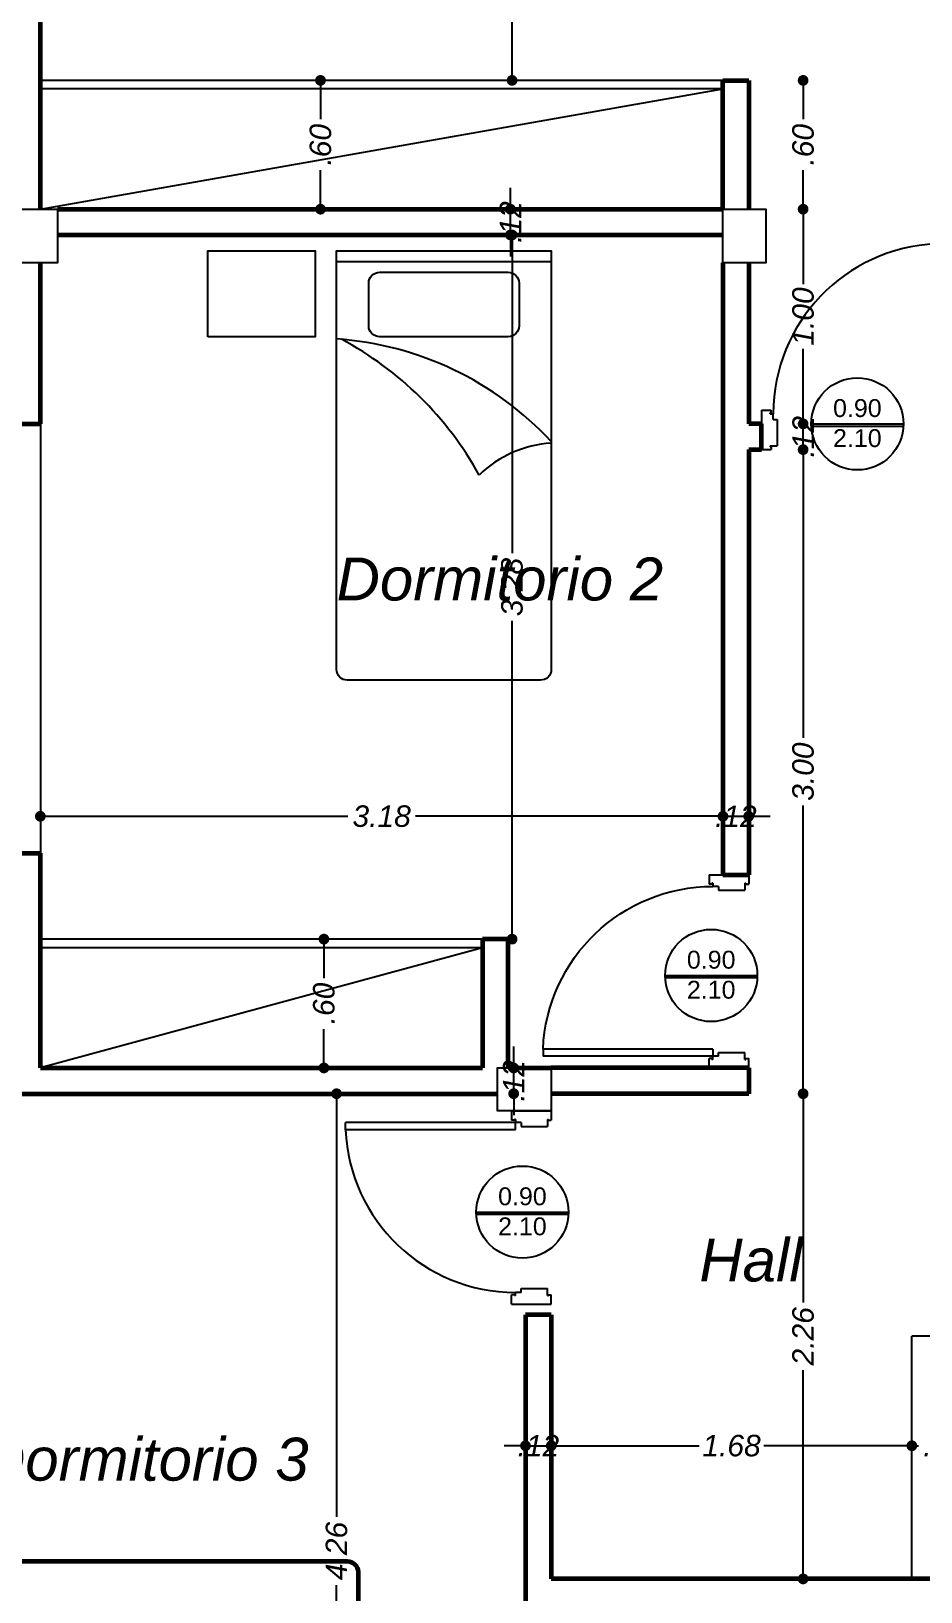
# Model space of a CAD drawing. Header units: metres. Extents: x 539 to 782, y 164 to 633.
# Drawn here: x 710.27 to 714.41, y 433.93 to 441.2 of the extents above; entities that cross this region are included whole.
import ezdxf
from ezdxf.enums import TextEntityAlignment as Align

# ---------------------------------------------------------------- set-up
doc = ezdxf.new("R2010")
doc.units = ezdxf.units.M
doc.header["$PDMODE"] = 35
for name, color, linetype in [('Artefactos', 30, 'Continuous'), ('COLUMNAS', 6, 'Continuous'), ('Mobiliario Sanit', 40, 'Continuous'), ('PUERTAS', 16, 'Continuous'), ('TEXTO', 134, 'Continuous')]:
    doc.layers.add(name, color=color, linetype=linetype)
for name, color, linetype, lineweight in [('cota', 1, 'Continuous', 15), ('MURO', 4, 'Continuous', 60), ('ventanas', 2, 'Continuous', 25)]:
    doc.layers.add(name, color=color, linetype=linetype, lineweight=lineweight)
doc.styles.add('ARIAL', font='ariali.ttf')
doc.styles.add('STYLE1', font='ariali.ttf')
doc.styles.add('texto', font='arial.ttf')
doc.dimstyles.new('C_50', dxfattribs={"dimscale": 0.5, "dimtxt": 0.2, "dimasz": 0.1, "dimexe": 0.1, "dimexo": 0.1, "dimgap": 0.05, "dimtad": 0, "dimzin": 4, "dimdsep": 46, "dimtxsty": 'ARIAL', "dimblk": 'DOT', "dimcen": 0.09, "dimse1": 1, "dimse2": 1, "dimclrd": 1, "dimclre": 1, "dimclrt": 2, "dimadec": 0, "dimazin": 0, "dimtfac": 1, "dimtix": 1, "dimtmove": 2, "dimatfit": 3, "dimfxl": 1, "dimtolj": 1, "dimtzin": 0, "dimarcsym": 0})

# ---------------------------------------------------------------- blocks, each defined once
blk = doc.blocks.new('CAMA2X2')
for p, q in [((823.4231, 457.8762), (821.4731, 457.8762)), ((823.3731, 455.8762), (823.3731, 457.8762)), ((823.4231, 455.8762), (823.4231, 457.8762)), ((821.4231, 457.8262), (821.4231, 455.9262)), ((823.0231, 456.9762), (823.0231, 457.6762)), ((823.0731, 457.7262), (823.2731, 457.7262)), ((823.3231, 457.6762), (823.3231, 456.9762)), ((823.2731, 456.9262), (823.0731, 456.9262)), ((823.2731, 456.8262), (823.0731, 456.8262)), ((823.0231, 456.7762), (823.0231, 456.0762)), ((823.3231, 456.0762), (823.3231, 456.7762)), ((823.0731, 456.0262), (823.2731, 456.0262)), ((821.4731, 455.8762), (823.4231, 455.8762))]:
    blk.add_line(p, q)
for points in [[(822.9231, 458.4762), (823.4231, 458.4762), (823.4231, 457.9762), (822.9231, 457.9762)], [(822.9231, 455.2762), (823.4231, 455.2762), (823.4231, 455.7762), (822.9231, 455.7762)]]:
    blk.add_lwpolyline(points, close=True)
for centre, radius, start, end in [((821.4731, 457.8262), 0.05, 90, 180), ((822.273, 457.9966), 0.4561, 306.33103, 344.69887), ((820.8397, 456.7737), 2.1736, 2.70321, 30.47921), ((823.0731, 457.6762), 0.05, 90, 180), ((823.2731, 457.6762), 0.05, 0, 90), ((821.5119, 456.4575), 1.5608, 16.4236, 48.64644), ((823.0731, 456.9762), 0.05, 180, 270), ((823.2731, 456.9762), 0.05, 270, 0), ((820.8397, 456.9788), 2.1736, 329.52079, 357.29679), ((821.5119, 457.295), 1.5608, 311.35356, 343.5764), ((823.0731, 456.7762), 0.05, 90, 180), ((823.2731, 456.7762), 0.05, 0, 90), ((822.273, 455.7559), 0.4561, 15.30113, 53.66897), ((823.0731, 456.0762), 0.05, 180, 270), ((823.2731, 456.0762), 0.05, 270, 0), ((821.4731, 455.9262), 0.05, 180, 270)]:
    blk.add_arc(centre, radius, start, end)
blk = doc.blocks.new('Camasi')
at = {"color": 0}
blk.add_line((-0.5, -0.05), (0.5, -0.05), dxfattribs=at)
blk.add_lwpolyline([(-1.1, -0.4), (-1.1, 0), (-0.6, 0), (-0.6, -0.4)], close=True, dxfattribs=at)
for points in [[(-0.5, -1.95), (-0.5, 0), (0.5, 0), (0.5, -1.95, -0.414214), (0.45, -2), (-0.45, -2, -0.414214)], [(-0.35, -0.35), (-0.35, -0.15, -0.414214), (-0.3, -0.1), (0.3, -0.1, -0.414214), (0.35, -0.15), (0.35, -0.35, -0.414214), (0.3, -0.4), (-0.3, -0.4, -0.414214)]]:
    blk.add_lwpolyline(points, format="xyb", close=True, dxfattribs=at)
for centre, radius, start, end in [((-0.6059, -1.9178), 1.511, 42.95491, 85.98204), ((-1.2223, -1.8098), 1.5837, 28.89334, 61.94152), ((0.5313, -1.4217), 0.5263, 93.41409, 134.22904)]:
    blk.add_arc(centre, radius, start, end, dxfattribs=at)
blk = doc.blocks.new('p 4')
for p, q in [((-0.0782, 0.852), (-0.0484, 0.852)), ((-0.0782, 0.1485), (-0.0782, 0.852)), ((-0.0484, 0.1485), (-0.0484, 0.852)), ((-0.8003, 0.1641), (-0.7612, 0.1641)), ((-0.8003, 0.1641), (-0.8003, 0)), ((-0.7651, 0.1524), (-0.7612, 0.1524)), ((-0.7651, 0.1485), (-0.7651, 0.1524)), ((-0.7651, 0.1485), (-0.7519, 0.1485)), ((-0.7612, 0.1524), (-0.7612, 0.1641)), ((-0.7519, 0.1251), (-0.7519, 0.1485)), ((-0.0782, 0.1485), (-0.0484, 0.1485)), ((-0.0352, 0.1485), (-0.0484, 0.1485)), ((-0.0484, 0.1251), (-0.0484, 0.1485)), ((-0.0391, 0.1524), (-0.0391, 0.1641)), ((0, 0.1641), (-0.0391, 0.1641)), ((-0.0352, 0.1524), (-0.0391, 0.1524)), ((-0.0352, 0.1485), (-0.0352, 0.1524)), ((0, 0.1641), (0, 0)), ((-0.7519, 0.1251), (-0.7363, 0.1251)), ((-0.7363, 0.1251), (-0.7363, 0.0156)), ((-0.0484, 0.1251), (-0.064, 0.1251)), ((-0.064, 0.1251), (-0.064, 0.0156)), ((-0.7651, 0.0156), (-0.7651, 0.0117)), ((-0.7651, 0.0156), (-0.7363, 0.0156)), ((-0.7651, 0.0117), (-0.7612, 0.0117)), ((-0.7612, 0.0117), (-0.7612, 0)), ((-0.0352, 0.0156), (-0.064, 0.0156)), ((-0.0391, 0.0117), (-0.0391, 0)), ((-0.0352, 0.0117), (-0.0391, 0.0117)), ((0, 0), (-0.0391, 0)), ((-0.0352, 0.0156), (-0.0352, 0.0117)), ((-0.8003, 0), (-0.7612, 0))]:
    blk.add_line(p, q)
blk.add_arc((-0.0472, 0.148), 0.7047, 92.51921, 179.96085)
blk = doc.blocks.new('A$C56FC5E38')
at = {"ltscale": 0.02}
for p, q in [((0, 0.2147), (0.4294, 0.2147)), ((0, 0.2047), (0.4294, 0.2047))]:
    blk.add_line(p, q, dxfattribs=at)
blk.add_circle((0.2147, 0.2147), 0.2147, dxfattribs=at)
at = {"style": 'texto'}
for s, p in [('0.90', (0.2147, 0.2466)), ('2.10', (0.2147, 0.1067))]:
    blk.add_text(s, height=0.08331, dxfattribs=at).set_placement(p, align=Align.CENTER)
blk = doc.blocks.new('_Dot')
at = {"color": 0, "linetype": 'ByBlock', "lineweight": -2}
blk.add_line((-0.5, 0), (-1, 0), dxfattribs=at)
at = {"color": 0, "linetype": 'ByBlock', "const_width": 0.5}
blk.add_lwpolyline([(-0.25, 0, 1), (0.25, 0, 1)], format="xyb", close=True, dxfattribs=at)
blk = doc.blocks.new('*D562')
at = {"layer": 'cota', "color": 1, "lineweight": -2, "transparency": 16777216}
for p, q in [((710.3623, 437.5456), (711.7445, 437.5456)), ((713.4423, 437.5456), (712.06, 437.5456))]:
    blk.add_line(p, q, dxfattribs=at)
at = {"layer": 'Defpoints', "color": 0, "transparency": 16777216}
for p in [(710.3123, 437.8734), (713.4923, 437.5456), (713.4923, 363.5762)]:
    blk.add_point(p, dxfattribs=at)
at = {"layer": 'cota', "color": 1, "lineweight": -2, "transparency": 16777216, "xscale": 0.05, "yscale": 0.05, "zscale": 0.05, "rotation": 180}
blk.add_blockref('_Dot', (710.3123, 437.5456), dxfattribs=at)
at = {"layer": 'cota', "color": 1, "lineweight": -2, "transparency": 16777216, "xscale": 0.05, "yscale": 0.05, "zscale": 0.05}
blk.add_blockref('_Dot', (713.4923, 437.5456), dxfattribs=at)
at = {"layer": 'cota', "color": 2, "transparency": 16777216, "insert": (711.9023, 437.5456), "char_height": 0.1, "attachment_point": 5, "style": 'ARIAL'}
blk.add_mtext('\\A1;3.18', dxfattribs=at)
blk = doc.blocks.new('*D565')
at = {"layer": 'cota', "color": 1, "lineweight": -2, "transparency": 16777216}
for p, q in [((711.6923, 436.2034), (711.6923, 434.282)), ((711.6923, 432.0434), (711.6923, 433.9648))]:
    blk.add_line(p, q, dxfattribs=at)
at = {"layer": 'Defpoints', "color": 0, "transparency": 16777216}
for p in [(711.6923, 436.2534), (712.5762, 436.2534), (711.6923, 431.9934)]:
    blk.add_point(p, dxfattribs=at)
at = {"layer": 'cota', "color": 1, "lineweight": -2, "transparency": 16777216, "xscale": 0.05, "yscale": 0.05, "zscale": 0.05}
for p, rotation in [((711.6923, 436.2534), 90), ((711.6923, 431.9934), 270)]:
    blk.add_blockref('_Dot', p, dxfattribs=dict(at, rotation=rotation))
at = {"layer": 'cota', "color": 2, "transparency": 16777216, "insert": (711.6923, 434.1234), "char_height": 0.1, "attachment_point": 5, "rotation": 90, "style": 'ARIAL'}
blk.add_mtext('\\A1;4.26', dxfattribs=at)
blk = doc.blocks.new('*D566')
at = {"layer": 'cota', "color": 1, "lineweight": -2, "transparency": 16777216}
for p, q in [((712.5174, 436.4234), (712.5174, 436.4734)), ((712.5174, 436.2534), (712.5174, 436.3734)), ((712.5174, 436.2034), (712.5174, 436.1534))]:
    blk.add_line(p, q, dxfattribs=at)
at = {"layer": 'Defpoints', "color": 0, "transparency": 16777216}
for p in [(711.6334, 436.3734), (712.5174, 436.3734), (712.5174, 436.2534)]:
    blk.add_point(p, dxfattribs=at)
at = {"layer": 'cota', "color": 1, "lineweight": -2, "transparency": 16777216, "xscale": 0.05, "yscale": 0.05, "zscale": 0.05}
for p, rotation in [((712.5174, 436.3734), 270), ((712.5174, 436.2534), 90)]:
    blk.add_blockref('_Dot', p, dxfattribs=dict(at, rotation=rotation))
at = {"layer": 'cota', "color": 2, "transparency": 16777216, "insert": (712.5174, 436.3134), "char_height": 0.1, "attachment_point": 5, "rotation": 90, "style": 'ARIAL'}
blk.add_mtext('\\A1;.12', dxfattribs=at)
blk = doc.blocks.new('*D567')
at = {"layer": 'cota', "color": 1, "lineweight": -2, "transparency": 16777216}
for p, q in [((711.6334, 436.9234), (711.6334, 436.7922)), ((711.6334, 436.4234), (711.6334, 436.5547))]:
    blk.add_line(p, q, dxfattribs=at)
at = {"layer": 'Defpoints', "color": 0, "transparency": 16777216}
for p in [(711.6334, 436.9734), (712.5174, 436.9734), (711.6334, 436.3734)]:
    blk.add_point(p, dxfattribs=at)
at = {"layer": 'cota', "color": 1, "lineweight": -2, "transparency": 16777216, "xscale": 0.05, "yscale": 0.05, "zscale": 0.05}
for p, rotation in [((711.6334, 436.9734), 90), ((711.6334, 436.3734), 270)]:
    blk.add_blockref('_Dot', p, dxfattribs=dict(at, rotation=rotation))
at = {"layer": 'cota', "color": 2, "transparency": 16777216, "insert": (711.6334, 436.6734), "char_height": 0.1, "attachment_point": 5, "rotation": 90, "style": 'ARIAL'}
blk.add_mtext('\\A1;.60', dxfattribs=at)
blk = doc.blocks.new('*D568')
at = {"layer": 'cota', "color": 1, "lineweight": -2, "transparency": 16777216}
for p, q in [((712.5099, 440.2034), (712.5099, 438.7711)), ((712.5099, 437.0234), (712.5099, 438.4557))]:
    blk.add_line(p, q, dxfattribs=at)
at = {"layer": 'Defpoints', "color": 0, "transparency": 16777216}
for p in [(712.5099, 440.2534), (712.5099, 440.2534), (712.5099, 436.9734)]:
    blk.add_point(p, dxfattribs=at)
at = {"layer": 'cota', "color": 1, "lineweight": -2, "transparency": 16777216, "xscale": 0.05, "yscale": 0.05, "zscale": 0.05}
for p, rotation in [((712.5099, 440.2534), 90), ((712.5099, 436.9734), 270)]:
    blk.add_blockref('_Dot', p, dxfattribs=dict(at, rotation=rotation))
at = {"layer": 'cota', "color": 2, "transparency": 16777216, "insert": (712.5099, 438.6134), "char_height": 0.1, "attachment_point": 5, "rotation": 90, "style": 'ARIAL'}
blk.add_mtext('\\A1;3.28', dxfattribs=at)
blk = doc.blocks.new('*D569')
at = {"layer": 'Defpoints', "color": 0, "transparency": 16777216}
for p in [(711.6184, 440.3734), (712.5024, 440.3734), (712.5024, 440.2534)]:
    blk.add_point(p, dxfattribs=at)
at = {"layer": 'MURO', "color": 1, "lineweight": -2, "transparency": 16777216}
for p, q in [((712.5024, 440.4234), (712.5024, 440.4734)), ((712.5024, 440.2534), (712.5024, 440.3734)), ((712.5024, 440.2034), (712.5024, 440.1534))]:
    blk.add_line(p, q, dxfattribs=at)
at = {"layer": 'MURO', "color": 1, "lineweight": -2, "transparency": 16777216, "xscale": 0.05, "yscale": 0.05, "zscale": 0.05}
for p, rotation in [((712.5024, 440.3734), 270), ((712.5024, 440.2534), 90)]:
    blk.add_blockref('_Dot', p, dxfattribs=dict(at, rotation=rotation))
at = {"layer": 'MURO', "color": 2, "transparency": 16777216, "insert": (712.5024, 440.3134), "char_height": 0.1, "attachment_point": 5, "rotation": 90, "style": 'ARIAL'}
blk.add_mtext('\\A1;.12', dxfattribs=at)
blk = doc.blocks.new('*D557')
at = {"layer": 'cota', "color": 1, "lineweight": -2, "transparency": 16777216}
for p, q in [((713.8658, 439.2034), (713.8658, 437.9112)), ((713.8658, 436.3034), (713.8658, 437.5957))]:
    blk.add_line(p, q, dxfattribs=at)
at = {"layer": 'Defpoints', "color": 0, "transparency": 16777216}
for p in [(713.3677, 439.2534), (713.8658, 439.2534), (713.6123, 436.2534)]:
    blk.add_point(p, dxfattribs=at)
at = {"layer": 'cota', "color": 1, "lineweight": -2, "transparency": 16777216, "xscale": 0.05, "yscale": 0.05, "zscale": 0.05}
for p, rotation in [((713.8658, 439.2534), 90), ((713.8658, 436.2534), 270)]:
    blk.add_blockref('_Dot', p, dxfattribs=dict(at, rotation=rotation))
at = {"layer": 'cota', "color": 2, "transparency": 16777216, "insert": (713.8658, 437.7534), "char_height": 0.1, "attachment_point": 5, "rotation": 90, "style": 'ARIAL'}
blk.add_mtext('\\A1;3.00', dxfattribs=at)
blk = doc.blocks.new('*D602')
at = {"layer": 'cota', "color": 1, "lineweight": -2, "transparency": 16777216}
for p, q in [((711.6175, 440.9234), (711.6175, 440.7922)), ((711.6175, 440.4234), (711.6175, 440.5547))]:
    blk.add_line(p, q, dxfattribs=at)
at = {"layer": 'Defpoints', "color": 0, "transparency": 16777216}
for p in [(710.8884, 440.9734), (711.6175, 440.9734), (711.7072, 440.3734)]:
    blk.add_point(p, dxfattribs=at)
at = {"layer": 'cota', "color": 1, "lineweight": -2, "transparency": 16777216, "xscale": 0.05, "yscale": 0.05, "zscale": 0.05}
for p, rotation in [((711.6175, 440.9734), 90), ((711.6175, 440.3734), 270)]:
    blk.add_blockref('_Dot', p, dxfattribs=dict(at, rotation=rotation))
at = {"layer": 'cota', "color": 2, "transparency": 16777216, "insert": (711.6175, 440.6734), "char_height": 0.1, "attachment_point": 5, "rotation": 90, "style": 'ARIAL'}
blk.add_mtext('\\A1;.60', dxfattribs=at)
blk = doc.blocks.new('*D603')
at = {"layer": 'cota', "color": 1, "lineweight": -2, "transparency": 16777216}
for p, q in [((712.5099, 443.7034), (712.5099, 442.5209)), ((712.5099, 441.0234), (712.5099, 442.206))]:
    blk.add_line(p, q, dxfattribs=at)
at = {"layer": 'Defpoints', "color": 0, "transparency": 16777216}
for p in [(712.5099, 443.7534), (712.5912, 443.7534), (711.7072, 440.9734)]:
    blk.add_point(p, dxfattribs=at)
at = {"layer": 'cota', "color": 1, "lineweight": -2, "transparency": 16777216, "xscale": 0.05, "yscale": 0.05, "zscale": 0.05}
for p, rotation in [((712.5099, 443.7534), 90), ((712.5099, 440.9734), 270)]:
    blk.add_blockref('_Dot', p, dxfattribs=dict(at, rotation=rotation))
at = {"layer": 'cota', "color": 2, "transparency": 16777216, "insert": (712.5099, 442.3634), "char_height": 0.1, "attachment_point": 5, "rotation": 90, "style": 'ARIAL'}
blk.add_mtext('\\A1;2.78', dxfattribs=at)
blk = doc.blocks.new('*D605')
at = {"layer": 'cota', "color": 1, "lineweight": -2, "transparency": 16777216}
for p, q in [((713.4423, 437.5456), (713.3923, 437.5456)), ((713.4923, 437.5456), (713.6123, 437.5456)), ((713.6623, 437.5456), (713.7123, 437.5456))]:
    blk.add_line(p, q, dxfattribs=at)
at = {"layer": 'Defpoints', "color": 0, "transparency": 16777216}
for p in [(713.6123, 437.5456), (713.4923, 437.4852), (713.6123, 437.4852)]:
    blk.add_point(p, dxfattribs=at)
at = {"layer": 'cota', "color": 1, "lineweight": -2, "transparency": 16777216, "xscale": 0.05, "yscale": 0.05, "zscale": 0.05}
blk.add_blockref('_Dot', (713.4923, 437.5456), dxfattribs=at)
at = {"layer": 'cota', "color": 1, "lineweight": -2, "transparency": 16777216, "xscale": 0.05, "yscale": 0.05, "zscale": 0.05, "rotation": 180}
blk.add_blockref('_Dot', (713.6123, 437.5456), dxfattribs=at)
at = {"layer": 'cota', "color": 2, "transparency": 16777216, "insert": (713.5523, 437.5456), "char_height": 0.1, "attachment_point": 5, "style": 'ARIAL'}
blk.add_mtext('\\A1;.12', dxfattribs=at)
blk = doc.blocks.new('*D617')
at = {"layer": 'cota', "color": 1, "lineweight": -2, "transparency": 16777216}
for p, q in [((713.8658, 439.4234), (713.8658, 439.4734)), ((713.8658, 439.2534), (713.8658, 439.3734)), ((713.8658, 439.2034), (713.8658, 439.1534))]:
    blk.add_line(p, q, dxfattribs=at)
at = {"layer": 'Defpoints', "color": 0, "transparency": 16777216}
for p in [(713.6723, 439.3734), (713.8658, 439.3734), (713.6723, 439.2534)]:
    blk.add_point(p, dxfattribs=at)
at = {"layer": 'cota', "color": 1, "lineweight": -2, "transparency": 16777216, "xscale": 0.05, "yscale": 0.05, "zscale": 0.05}
for p, rotation in [((713.8658, 439.3734), 270), ((713.8658, 439.2534), 90)]:
    blk.add_blockref('_Dot', p, dxfattribs=dict(at, rotation=rotation))
at = {"layer": 'cota', "color": 2, "transparency": 16777216, "insert": (713.8658, 439.3134), "char_height": 0.1, "attachment_point": 5, "rotation": 90, "style": 'ARIAL'}
blk.add_mtext('\\A1;.12', dxfattribs=at)
blk = doc.blocks.new('*D618')
at = {"layer": 'cota', "color": 1, "lineweight": -2, "transparency": 16777216}
for p, q in [((713.8658, 440.3234), (713.8658, 440.0247)), ((713.8658, 439.4234), (713.8658, 439.7222))]:
    blk.add_line(p, q, dxfattribs=at)
at = {"layer": 'Defpoints', "color": 0, "transparency": 16777216}
for p in [(713.6923, 440.3734), (713.8658, 440.3734), (714.5762, 439.3734)]:
    blk.add_point(p, dxfattribs=at)
at = {"layer": 'cota', "color": 1, "lineweight": -2, "transparency": 16777216, "xscale": 0.05, "yscale": 0.05, "zscale": 0.05}
for p, rotation in [((713.8658, 440.3734), 90), ((713.8658, 439.3734), 270)]:
    blk.add_blockref('_Dot', p, dxfattribs=dict(at, rotation=rotation))
at = {"layer": 'cota', "color": 2, "transparency": 16777216, "insert": (713.8658, 439.8734), "char_height": 0.1, "attachment_point": 5, "rotation": 90, "style": 'ARIAL'}
blk.add_mtext('\\A1;1.00', dxfattribs=at)
blk = doc.blocks.new('*D619')
at = {"layer": 'cota', "color": 1, "lineweight": -2, "transparency": 16777216}
for p, q in [((713.8658, 440.9234), (713.8658, 440.7922)), ((713.8658, 440.4234), (713.8658, 440.5547))]:
    blk.add_line(p, q, dxfattribs=at)
at = {"layer": 'Defpoints', "color": 0, "transparency": 16777216}
for p in [(713.6123, 440.9734), (713.8658, 440.9734), (713.6923, 440.3734)]:
    blk.add_point(p, dxfattribs=at)
at = {"layer": 'cota', "color": 1, "lineweight": -2, "transparency": 16777216, "xscale": 0.05, "yscale": 0.05, "zscale": 0.05}
for p, rotation in [((713.8658, 440.9734), 90), ((713.8658, 440.3734), 270)]:
    blk.add_blockref('_Dot', p, dxfattribs=dict(at, rotation=rotation))
at = {"layer": 'cota', "color": 2, "transparency": 16777216, "insert": (713.8658, 440.6734), "char_height": 0.1, "attachment_point": 5, "rotation": 90, "style": 'ARIAL'}
blk.add_mtext('\\A1;.60', dxfattribs=at)
blk = doc.blocks.new('*D620')
at = {"layer": 'cota', "color": 1, "lineweight": -2, "transparency": 16777216}
for p, q in [((713.8658, 436.2034), (713.8658, 435.2811)), ((713.8658, 434.0434), (713.8658, 434.9658))]:
    blk.add_line(p, q, dxfattribs=at)
at = {"layer": 'Defpoints', "color": 0, "transparency": 16777216}
for p in [(713.6123, 436.2534), (713.6123, 433.9934), (713.8658, 433.9934)]:
    blk.add_point(p, dxfattribs=at)
at = {"layer": 'cota', "color": 1, "lineweight": -2, "transparency": 16777216, "xscale": 0.05, "yscale": 0.05, "zscale": 0.05}
for p, rotation in [((713.8658, 436.2534), 90), ((713.8658, 433.9934), 270)]:
    blk.add_blockref('_Dot', p, dxfattribs=dict(at, rotation=rotation))
at = {"layer": 'cota', "color": 2, "transparency": 16777216, "insert": (713.8658, 435.1234), "char_height": 0.1, "attachment_point": 5, "rotation": 90, "style": 'ARIAL'}
blk.add_mtext('\\A1;2.26', dxfattribs=at)
blk = doc.blocks.new('*D623')
at = {"layer": 'cota', "color": 1, "lineweight": -2, "transparency": 16777216}
for p, q in [((712.7423, 434.6137), (713.3811, 434.6137)), ((714.3223, 434.6137), (713.6835, 434.6137))]:
    blk.add_line(p, q, dxfattribs=at)
at = {"layer": 'Defpoints', "color": 0, "transparency": 16777216}
for p in [(714.3723, 434.6137), (712.6923, 433.9934), (714.3723, 433.9934)]:
    blk.add_point(p, dxfattribs=at)
at = {"layer": 'cota', "color": 1, "lineweight": -2, "transparency": 16777216, "xscale": 0.05, "yscale": 0.05, "zscale": 0.05, "rotation": 180}
blk.add_blockref('_Dot', (712.6923, 434.6137), dxfattribs=at)
at = {"layer": 'cota', "color": 1, "lineweight": -2, "transparency": 16777216, "xscale": 0.05, "yscale": 0.05, "zscale": 0.05}
blk.add_blockref('_Dot', (714.3723, 434.6137), dxfattribs=at)
at = {"layer": 'cota', "color": 2, "transparency": 16777216, "insert": (713.5323, 434.6137), "char_height": 0.1, "attachment_point": 5, "style": 'ARIAL'}
blk.add_mtext('\\A1;1.68', dxfattribs=at)
blk = doc.blocks.new('*D624')
at = {"layer": 'cota', "color": 1, "lineweight": -2, "transparency": 16777216}
for p, q in [((714.3223, 434.6137), (714.2723, 434.6137)), ((714.3723, 434.6137), (714.4035, 434.6137)), ((714.6723, 434.6137), (714.641, 434.6137)), ((714.7223, 434.6137), (714.7723, 434.6137))]:
    blk.add_line(p, q, dxfattribs=at)
at = {"layer": 'Defpoints', "color": 0, "transparency": 16777216}
for p in [(714.3723, 435.1234), (714.6723, 435.1234), (714.6723, 434.6137)]:
    blk.add_point(p, dxfattribs=at)
at = {"layer": 'cota', "color": 1, "lineweight": -2, "transparency": 16777216, "xscale": 0.05, "yscale": 0.05, "zscale": 0.05}
blk.add_blockref('_Dot', (714.3723, 434.6137), dxfattribs=at)
at = {"layer": 'cota', "color": 1, "lineweight": -2, "transparency": 16777216, "xscale": 0.05, "yscale": 0.05, "zscale": 0.05, "rotation": 180}
blk.add_blockref('_Dot', (714.6723, 434.6137), dxfattribs=at)
at = {"layer": 'cota', "color": 2, "transparency": 16777216, "insert": (714.5223, 434.6137), "char_height": 0.1, "attachment_point": 5, "style": 'ARIAL'}
blk.add_mtext('\\A1;.30', dxfattribs=at)
blk = doc.blocks.new('*D625')
at = {"layer": 'cota', "color": 1, "lineweight": -2, "transparency": 16777216}
for p, q in [((712.5223, 434.6137), (712.4723, 434.6137)), ((712.5723, 434.6137), (712.6923, 434.6137)), ((712.7423, 434.6137), (712.7923, 434.6137))]:
    blk.add_line(p, q, dxfattribs=at)
at = {"layer": 'Defpoints', "color": 0, "transparency": 16777216}
for p in [(712.6923, 434.6137), (712.5723, 434.4019), (712.6923, 434.4019)]:
    blk.add_point(p, dxfattribs=at)
at = {"layer": 'cota', "color": 1, "lineweight": -2, "transparency": 16777216, "xscale": 0.05, "yscale": 0.05, "zscale": 0.05}
blk.add_blockref('_Dot', (712.5723, 434.6137), dxfattribs=at)
at = {"layer": 'cota', "color": 1, "lineweight": -2, "transparency": 16777216, "xscale": 0.05, "yscale": 0.05, "zscale": 0.05, "rotation": 180}
blk.add_blockref('_Dot', (712.6923, 434.6137), dxfattribs=at)
at = {"layer": 'cota', "color": 2, "transparency": 16777216, "insert": (712.6323, 434.6137), "char_height": 0.1, "attachment_point": 5, "style": 'ARIAL'}
blk.add_mtext('\\A1;.12', dxfattribs=at)

msp = doc.modelspace()

# ---------------------------------------------------------------- linework, layer by layer
at = {"layer": 'Artefactos'}
for p in [(714.3723, 433.9934), (717.5723, 435.1234)]:
    msp.add_line(p, (714.3723, 435.1234), dxfattribs=at)
at = {"layer": 'COLUMNAS'}
for points in [[(710.1923, 440.3734), (710.3923, 440.3734), (710.3923, 440.1234), (710.1923, 440.1234), (710.1923, 440.3734)], [(713.4923, 440.3734), (713.6923, 440.3734), (713.6923, 440.1234), (713.4923, 440.1234), (713.4923, 440.3734)], [(712.6923, 436.3734), (712.6923, 436.1734), (712.4423, 436.1734), (712.4423, 436.3734), (712.6923, 436.3734)]]:
    msp.add_lwpolyline(points, dxfattribs=at)
at = {"layer": 'MURO'}
for p, q in [((710.3123, 440.3734), (710.3123, 441.8734)), ((713.4923, 440.3734), (713.4923, 440.9734)), ((713.4923, 440.9734), (713.6123, 440.9734)), ((713.6123, 440.9734), (713.6123, 440.3734)), ((710.3923, 440.3734), (713.4923, 440.3734)), ((710.3923, 440.2534), (713.4923, 440.2534)), ((710.3123, 439.3734), (710.3123, 440.1234)), ((713.4923, 440.1234), (713.4923, 437.2734)), ((713.6123, 440.1234), (713.6123, 439.3734)), ((710.1923, 439.3734), (710.3123, 439.3734)), ((713.6723, 439.3734), (713.6123, 439.3734)), ((713.6723, 439.2534), (713.6723, 439.3734)), ((713.6123, 439.2534), (713.6123, 437.2734)), ((713.6123, 439.2534), (713.6723, 439.2534)), ((710.1923, 437.3734), (710.3123, 437.3734)), ((710.3123, 436.3734), (710.3123, 437.3734)), ((713.4923, 437.2734), (713.6123, 437.2734)), ((712.4923, 436.9734), (712.3723, 436.9734)), ((712.3723, 436.9734), (712.3723, 436.3734)), ((712.4923, 436.3734), (712.4923, 436.9734)), ((710.3123, 436.3734), (712.3723, 436.3734)), ((712.4923, 436.3734), (712.6923, 436.3734)), ((713.6123, 436.3734), (712.6923, 436.3734)), ((713.6123, 436.3734), (713.6123, 436.2534)), ((709.3115, 436.2534), (712.4423, 436.2534)), ((713.6123, 436.2534), (712.6923, 436.2534)), ((712.5723, 435.2234), (712.5723, 433.8734)), ((712.6923, 435.2234), (712.5723, 435.2234)), ((712.6923, 435.2234), (712.6923, 433.9934)), ((717.5723, 433.9934), (712.6923, 433.9934))]:
    msp.add_line(p, q, dxfattribs=at)
at = {"layer": 'PUERTAS'}
for p, q in [((713.4923, 440.9734), (710.3123, 440.9734)), ((713.4923, 440.9334), (710.3123, 440.9334)), ((710.3123, 440.3734), (713.4923, 440.9334)), ((712.3723, 436.9734), (710.3123, 436.9734)), ((712.3723, 436.9334), (710.3123, 436.3734)), ((712.3723, 436.9334), (710.3123, 436.9334))]:
    msp.add_line(p, q, dxfattribs=at)
at = {"layer": 'ventanas'}
msp.add_line((710.3123, 439.3734), (710.3123, 437.3734), dxfattribs=at)

# ---------------------------------------------------------------- block references
at = {"layer": 'Mobiliario Sanit'}
msp.add_blockref('Camasi', (712.1923, 440.1796), dxfattribs=at)
at = {"layer": 'MURO', "xscale": -1, "rotation": 90}
msp.add_blockref('CAMA2X2', (1167.6684, 1255.4989), dxfattribs=at)
at = {"layer": 'PUERTAS', "yscale": 1.124603647976073}
for p, xscale, zscale, rotation in [((714.5723, 439.2534), 1.124603647976073, 1.124603647976073, 1.167911728288406e-07), ((713.6123, 436.3734), -1.124603647976073, 1.124603647976034, 89.99999988318903), ((712.6923, 436.1734), 1.124603647976073, 1.124603647976073, 90.00000011679111)]:
    msp.add_blockref('p 4', p, dxfattribs=dict(at, xscale=xscale, zscale=zscale, rotation=rotation))
at = {"layer": 'TEXTO', "ltscale": 0.02, "rotation": 359.9885969923311}
for p in [(713.9037, 439.1588), (713.2228, 436.5894), (712.3433, 435.4873)]:
    msp.add_blockref('A$C56FC5E38', p, dxfattribs=at)

# ---------------------------------------------------------------- texts
at = {"layer": 'TEXTO', "style": 'STYLE1'}
for s, p in [('Dormitorio 2', (711.6923, 438.5509)), ('Hall', (713.3822, 435.3788)), ('Dormitorio 3', (710.0406, 434.4512))]:
    msp.add_text(s, height=0.2, rotation=360, dxfattribs=at).set_placement(p)

# ---------------------------------------------------------------- dimensions: what is measured, and where the dimension line sits
at = {"layer": 'cota'}
for base, p1, p2, picture, middle in [((712.5099, 443.7534), (711.7072, 440.9734), (712.5912, 443.7534), '*D603', (712.5099, 442.3634)), ((711.6175, 440.9734), (711.7072, 440.3734), (710.8884, 440.9734), '*D602', (711.6175, 440.6734)), ((713.8658, 440.9734), (713.6923, 440.3734), (713.6123, 440.9734), '*D619', (713.8658, 440.6734)), ((713.8658, 440.3734), (714.5762, 439.3734), (713.6923, 440.3734), '*D618', (713.8658, 439.8734)), ((712.5099, 440.2534), (712.5099, 436.9734), (712.5099, 440.2534), '*D568', (712.5099, 438.6134)), ((713.8658, 439.3734), (713.6723, 439.2534), (713.6723, 439.3734), '*D617', (713.8658, 439.3134)), ((713.8658, 439.2534), (713.6123, 436.2534), (713.3677, 439.2534), '*D557', (713.8658, 437.7534)), ((711.6334, 436.9734), (711.6334, 436.3734), (712.5174, 436.9734), '*D567', (711.6334, 436.6734)), ((712.5174, 436.3734), (712.5174, 436.2534), (711.6334, 436.3734), '*D566', (712.5174, 436.3134)), ((711.6923, 436.2534), (711.6923, 431.9934), (712.5762, 436.2534), '*D565', (711.6923, 434.1234)), ((713.8658, 433.9934), (713.6123, 436.2534), (713.6123, 433.9934), '*D620', (713.8658, 435.1234))]:
    dim = msp.add_linear_dim(base=base, p1=p1, p2=p2, angle=90, dimstyle='C_50', dxfattribs=at)
    dim.commit()
    dim.dimension.update_dxf_attribs({"geometry": picture, "text_midpoint": middle})
for base, p1, p2, picture, middle in [((713.4923, 437.5456), (710.3123, 437.8734), (713.4923, 363.5762), '*D562', (711.9023, 437.5456)), ((713.6123, 437.5456), (713.4923, 437.4852), (713.6123, 437.4852), '*D605', (713.5523, 437.5456)), ((714.6723, 434.6137), (714.3723, 435.1234), (714.6723, 435.1234), '*D624', (714.5223, 434.6137)), ((712.6923, 434.6137), (712.5723, 434.4019), (712.6923, 434.4019), '*D625', (712.6323, 434.6137)), ((714.3723, 434.6137), (712.6923, 433.9934), (714.3723, 433.9934), '*D623', (713.5323, 434.6137))]:
    dim = msp.add_linear_dim(base=base, p1=p1, p2=p2, dimstyle='C_50', dxfattribs=at)
    dim.commit()
    dim.dimension.update_dxf_attribs({"geometry": picture, "text_midpoint": middle})
at = {"layer": 'MURO'}
dim = msp.add_linear_dim(base=(712.5024, 440.3734), p1=(712.5024, 440.2534), p2=(711.6184, 440.3734), angle=90, dimstyle='C_50', dxfattribs=at)
dim.commit()
dim.dimension.update_dxf_attribs({"geometry": '*D569', "text_midpoint": (712.5024, 440.3134)})

doc.saveas('drawing.dxf')
